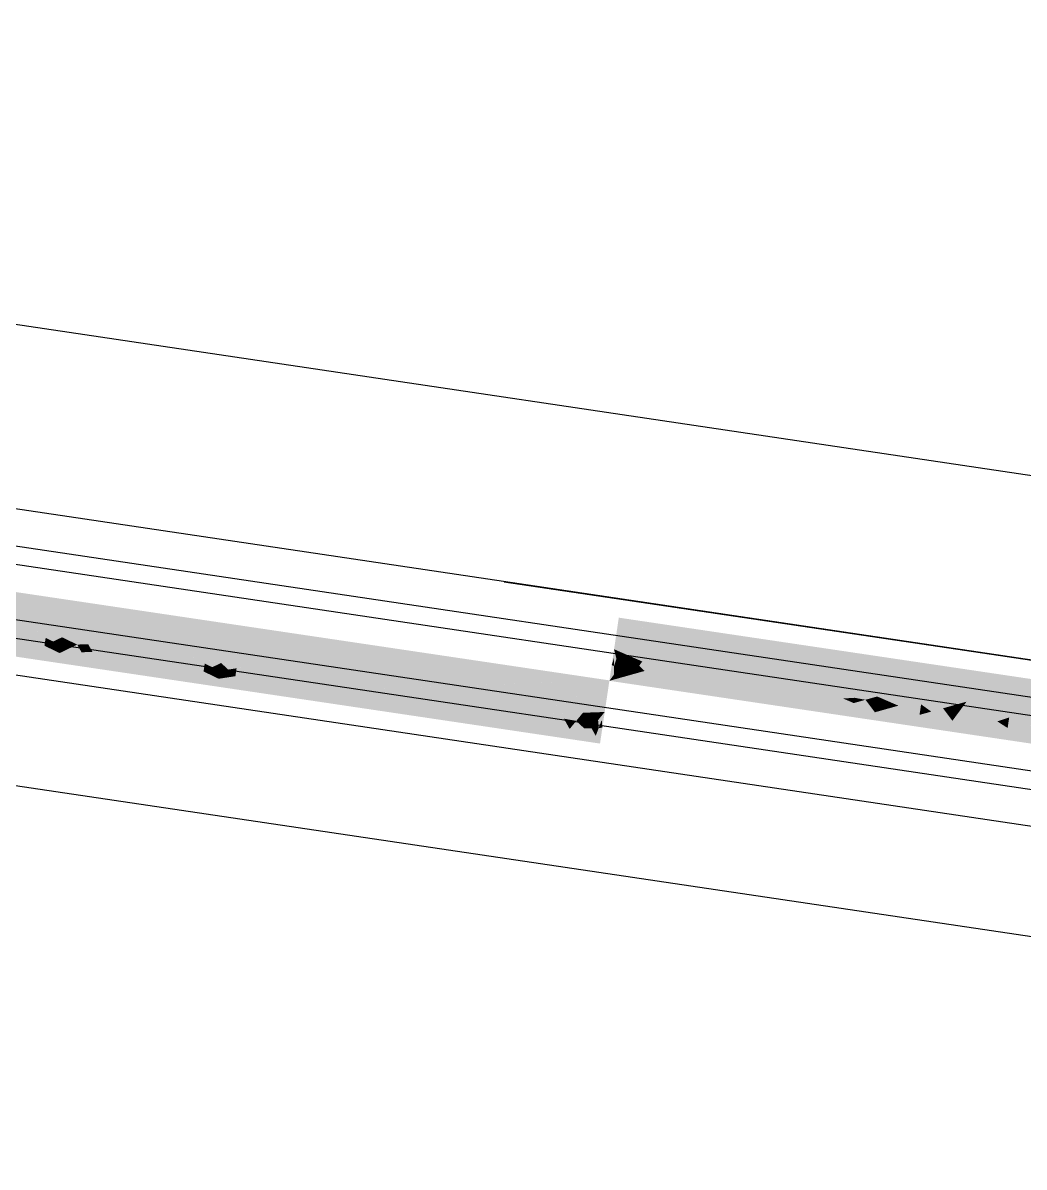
# Model space of a CAD drawing. Header units: millimetres. Extents: x 338 to 506, y 179 to 335.
# Drawn here: x 445.928 to 446.477, y 210.212 to 210.839 of the extents above; entities that cross this region are included whole.
import ezdxf

# ---------------------------------------------------------------- set-up
doc = ezdxf.new("R2010")
doc.units = ezdxf.units.MM
doc.linetypes.add('CENTER', pattern=[2, 1.25, -0.25, 0.25, -0.25])
doc.linetypes.add('DASHED2', pattern=[0.375, 0.25, -0.125])
for name, color, linetype in [('EJES_DE_COLUMNA', 255, 'DASHED2'), ('MUROS', 32, 'Continuous'), ('REJAS', 151, 'Continuous')]:
    doc.layers.add(name, color=color, linetype=linetype)

# ---------------------------------------------------------------- blocks, each defined once
blk = doc.blocks.new('*U140')
at = {"layer": 'REJAS', "color": 18, "linetype": 'Continuous', "extrusion": (0, 0, -1)}
for points in [[(-2929.00145, 1925.03393), (-2928.9927, 1924.89275), (-2928.9927, 1925.17511)], [(-2929.0102, 1924.89275), (-2929.00145, 1925.03393), (-2929.0277, 1925.17511)], [(-2929.0102, 1924.89275), (-2929.0277, 1925.17511), (-2929.0277, 1924.61039)], [(-2929.00364, 1924.92804), (-2928.9927, 1924.89275), (-2928.99707, 1924.96334)], [(-2929.00364, 1924.92804), (-2929.00582, 1924.96334), (-2929.0102, 1924.89275)], [(-2929.002, 1924.93687), (-2929.00327, 1924.94569), (-2929.00364, 1924.92804)], [(-2929.00364, 1924.92804), (-2929.00327, 1924.94569), (-2929.00473, 1924.94569)], [(-2929.00528, 1924.91922), (-2929.0009, 1924.91922), (-2929.00364, 1924.92804)], [(-2928.99817, 1924.9104), (-2928.99954, 1924.91481), (-2929.002, 1924.91334)], [(-2929.002, 1924.91334), (-2928.99954, 1924.91481), (-2929.0009, 1924.91922)], [(-2929.0009, 1924.91922), (-2929.00528, 1924.91922), (-2929.00391, 1924.91481)], [(-2929.0009, 1924.91922), (-2929.00391, 1924.91481), (-2929.002, 1924.91334)], [(-2929.00391, 1924.91481), (-2929.00692, 1924.9104), (-2929.002, 1924.91334)], [(-2929.00391, 1924.91481), (-2929.00528, 1924.91922), (-2929.00692, 1924.9104)], [(-2928.99817, 1924.9104), (-2929.00036, 1924.89863), (-2928.99543, 1924.90157)], [(-2929.00254, 1924.9104), (-2928.99817, 1924.9104), (-2929.002, 1924.91334)], [(-2928.99817, 1924.9104), (-2929.00309, 1924.90745), (-2929.00118, 1924.90598)], [(-2929.00309, 1924.90745), (-2928.99817, 1924.9104), (-2929.00254, 1924.9104)], [(-2929.00036, 1924.89863), (-2928.99817, 1924.9104), (-2929.00418, 1924.90157)], [(-2929.00692, 1924.9104), (-2929.00254, 1924.9104), (-2929.002, 1924.91334)], [(-2929.00692, 1924.9104), (-2929.00309, 1924.90745), (-2929.00254, 1924.9104)], [(-2929.00555, 1924.90598), (-2929.00309, 1924.90745), (-2929.00692, 1924.9104)], [(-2929.00418, 1924.90157), (-2929.00692, 1924.9104), (-2929.0102, 1924.89275)], [(-2929.00118, 1924.90598), (-2929.00309, 1924.90745), (-2929.00418, 1924.90157)], [(-2929.00418, 1924.90157), (-2929.00309, 1924.90745), (-2929.00555, 1924.90598)], [(-2928.99543, 1924.90157), (-2929.00036, 1924.89863), (-2928.9927, 1924.89275)], [(-2928.9927, 1924.89275), (-2929.00036, 1924.89863), (-2929.00145, 1924.89275)], [(-2929.00528, 1924.89569), (-2929.00036, 1924.89863), (-2929.00418, 1924.90157)], [(-2929.00528, 1924.89569), (-2929.00145, 1924.89275), (-2929.00036, 1924.89863)], [(-2929.0102, 1924.89275), (-2929.00145, 1924.89275), (-2929.00528, 1924.89569)], [(-2929.00528, 1924.89569), (-2929.00418, 1924.90157), (-2929.0102, 1924.89275)], [(-2928.99926, 1924.85745), (-2928.9927, 1924.89275), (-2929.00473, 1924.8751)], [(-2929.00145, 1924.89275), (-2929.00254, 1924.88687), (-2928.9927, 1924.89275)], [(-2928.9927, 1924.89275), (-2929.00254, 1924.88687), (-2928.99872, 1924.88392)], [(-2928.99926, 1924.85745), (-2928.99707, 1924.82216), (-2928.9927, 1924.89275)], [(-2929.00145, 1924.75157), (-2928.9927, 1924.61039), (-2928.9927, 1924.89275)], [(-2929.0102, 1924.89275), (-2929.0277, 1924.61039), (-2929.00145, 1924.75157)], [(-2929.0102, 1924.89275), (-2929.00254, 1924.88687), (-2929.00145, 1924.89275)], [(-2929.00747, 1924.88392), (-2929.00254, 1924.88687), (-2929.0102, 1924.89275)], [(-2929.00473, 1924.8751), (-2929.0102, 1924.89275), (-2929.0051, 1924.85745)], [(-2929.0102, 1924.89275), (-2929.00801, 1924.85745), (-2929.0051, 1924.85745)], [(-2929.00254, 1924.88687), (-2929.00473, 1924.8751), (-2928.99872, 1924.88392)], [(-2929.00473, 1924.8751), (-2929.00254, 1924.88687), (-2929.00747, 1924.88392)], [(-2929.002, 1924.86628), (-2929.00473, 1924.8751), (-2929.0051, 1924.85745)], [(-2928.99926, 1924.85745), (-2929.002, 1924.86628), (-2929.0051, 1924.85745)], [(-2929.00254, 1924.8398), (-2928.99707, 1924.82216), (-2928.99926, 1924.85745)], [(-2929.00254, 1924.8398), (-2928.99926, 1924.85745), (-2929.0051, 1924.85745)], [(-2929.00582, 1924.82216), (-2929.00254, 1924.8398), (-2929.0051, 1924.85745)], [(-2929.0051, 1924.85745), (-2929.00801, 1924.85745), (-2929.00582, 1924.82216)], [(-2929.00418, 1924.83098), (-2928.99981, 1924.83098), (-2929.00254, 1924.8398)], [(-2929.0009, 1924.8251), (-2928.99844, 1924.82657), (-2928.99981, 1924.83098)], [(-2928.99981, 1924.83098), (-2929.00418, 1924.83098), (-2929.00282, 1924.82657)], [(-2928.99981, 1924.83098), (-2929.00282, 1924.82657), (-2929.0009, 1924.8251)], [(-2929.00282, 1924.82657), (-2929.00418, 1924.83098), (-2929.00582, 1924.82216)], [(-2928.99707, 1924.82216), (-2928.99844, 1924.82657), (-2929.0009, 1924.8251)], [(-2929.00145, 1924.82216), (-2928.99707, 1924.82216), (-2929.0009, 1924.8251)], [(-2928.99844, 1924.81775), (-2928.99707, 1924.82216), (-2929.0009, 1924.81922)], [(-2928.99707, 1924.82216), (-2929.00145, 1924.82216), (-2929.0009, 1924.81922)], [(-2929.00254, 1924.80451), (-2928.99926, 1924.78686), (-2928.99707, 1924.82216)], [(-2929.00336, 1924.82363), (-2929.0009, 1924.8251), (-2929.00282, 1924.82657)], [(-2929.00336, 1924.82363), (-2929.00145, 1924.82216), (-2929.0009, 1924.8251)], [(-2929.00336, 1924.82069), (-2929.0009, 1924.81922), (-2929.00145, 1924.82216)], [(-2929.00336, 1924.82069), (-2929.00282, 1924.81775), (-2929.0009, 1924.81922)], [(-2929.00336, 1924.82363), (-2929.00582, 1924.82216), (-2929.00145, 1924.82216)], [(-2929.00582, 1924.82216), (-2929.00336, 1924.82069), (-2929.00145, 1924.82216)], [(-2929.00254, 1924.80451), (-2929.00582, 1924.82216), (-2929.00364, 1924.78686)], [(-2929.00582, 1924.82216), (-2929.00336, 1924.82363), (-2929.00282, 1924.82657)], [(-2929.00282, 1924.81775), (-2929.00582, 1924.82216), (-2929.00418, 1924.81333)], [(-2929.00336, 1924.82069), (-2929.00582, 1924.82216), (-2929.00282, 1924.81775)], [(-2928.99981, 1924.81333), (-2928.99844, 1924.81775), (-2929.0009, 1924.81922)], [(-2929.0009, 1924.81922), (-2929.00282, 1924.81775), (-2928.99981, 1924.81333)], [(-2928.99981, 1924.81333), (-2929.00282, 1924.81775), (-2929.00418, 1924.81333)], [(-2929.00418, 1924.81333), (-2929.00254, 1924.80451), (-2928.99981, 1924.81333)], [(-2928.99926, 1924.78686), (-2929.00254, 1924.80451), (-2929.00364, 1924.78686)], [(-2929.00364, 1924.78686), (-2929.00145, 1924.75157), (-2928.99926, 1924.78686)], [(-2929.00145, 1924.75157), (-2929.00291, 1924.68098), (-2928.99707, 1924.68098)], [(-2929.00801, 1924.71627), (-2929.00291, 1924.68098), (-2929.00145, 1924.75157)], [(-2929.01457, 1924.68098), (-2929.00291, 1924.68098), (-2929.00801, 1924.71627)], [(-2928.99707, 1924.68098), (-2929.00291, 1924.68098), (-2928.9927, 1924.61039)], [(-2928.9927, 1924.61039), (-2929.00291, 1924.68098), (-2929.00364, 1924.64568)], [(-2929.00291, 1924.68098), (-2929.01457, 1924.68098), (-2929.00364, 1924.64568)], [(-2929.01457, 1924.68098), (-2929.0277, 1924.61039), (-2929.00364, 1924.64568)], [(-2929.00364, 1924.64568), (-2929.00327, 1924.63196), (-2929.0009, 1924.63686)], [(-2929.00327, 1924.63196), (-2929.00364, 1924.64568), (-2929.00582, 1924.63392)], [(-2929.00801, 1924.62215), (-2929.00364, 1924.64568), (-2929.01567, 1924.62803)], [(-2929.0009, 1924.63686), (-2929.00327, 1924.63196), (-2928.99817, 1924.62803)], [(-2929.00801, 1924.62215), (-2929.00327, 1924.63196), (-2929.00582, 1924.63392)], [(-2928.99817, 1924.62803), (-2928.99963, 1924.62019), (-2928.99543, 1924.61921)], [(-2928.99817, 1924.62803), (-2929.00327, 1924.63196), (-2929.00309, 1924.62509)], [(-2928.99963, 1924.62019), (-2928.99817, 1924.62803), (-2929.00309, 1924.62509)], [(-2929.00309, 1924.62509), (-2929.00327, 1924.63196), (-2929.00801, 1924.62215)], [(-2929.0277, 1924.61039), (-2929.00801, 1924.62215), (-2929.01567, 1924.62803)], [(-2928.99543, 1924.61921), (-2928.99963, 1924.62019), (-2928.9927, 1924.61039)], [(-2928.9927, 1924.61039), (-2928.99963, 1924.62019), (-2929.00036, 1924.61627)], [(-2929.00136, 1924.62264), (-2929.00358, 1924.62248), (-2928.99963, 1924.62019)], [(-2928.99963, 1924.62019), (-2929.00358, 1924.62248), (-2929.00382, 1924.62117)], [(-2929.00382, 1924.62117), (-2929.00418, 1924.61921), (-2928.99963, 1924.62019)], [(-2929.00036, 1924.61627), (-2928.99963, 1924.62019), (-2929.00418, 1924.61921)], [(-2929.00309, 1924.62509), (-2929.00358, 1924.62248), (-2929.00136, 1924.62264)], [(-2929.00555, 1924.62362), (-2929.00358, 1924.62248), (-2929.00309, 1924.62509)], [(-2929.00801, 1924.62215), (-2929.00358, 1924.62248), (-2929.00555, 1924.62362)], [(-2929.00358, 1924.62248), (-2929.00801, 1924.62215), (-2929.00382, 1924.62117)], [(-2929.00801, 1924.62215), (-2929.00418, 1924.61921), (-2929.00382, 1924.62117)], [(-2929.00801, 1924.62215), (-2929.00619, 1924.61627), (-2929.00418, 1924.61921)], [(-2929.00911, 1924.61627), (-2929.00619, 1924.61627), (-2929.00801, 1924.62215)], [(-2929.0102, 1924.61039), (-2929.00801, 1924.62215), (-2929.0277, 1924.61039)], [(-2929.00036, 1924.61627), (-2929.00109, 1924.61235), (-2928.99653, 1924.61333)], [(-2929.00227, 1924.61774), (-2929.00358, 1924.61725), (-2929.00036, 1924.61627)], [(-2929.00036, 1924.61627), (-2929.00358, 1924.61725), (-2929.00327, 1924.61627)], [(-2929.00036, 1924.61627), (-2929.00312, 1924.61578), (-2929.00159, 1924.61553)], [(-2929.00312, 1924.61578), (-2929.00036, 1924.61627), (-2929.00327, 1924.61627)], [(-2929.00109, 1924.61235), (-2929.00036, 1924.61627), (-2929.00528, 1924.61333)], [(-2929.00159, 1924.61553), (-2929.00312, 1924.61578), (-2929.00282, 1924.6148)], [(-2929.00418, 1924.61921), (-2929.00358, 1924.61725), (-2929.00227, 1924.61774)], [(-2929.00282, 1924.6148), (-2929.00619, 1924.61627), (-2929.00528, 1924.61333)], [(-2929.00282, 1924.6148), (-2929.00312, 1924.61578), (-2929.0045, 1924.61553)], [(-2929.0045, 1924.61553), (-2929.00312, 1924.61578), (-2929.00619, 1924.61627)], [(-2929.00619, 1924.61627), (-2929.00312, 1924.61578), (-2929.00327, 1924.61627)], [(-2929.00358, 1924.61725), (-2929.00619, 1924.61627), (-2929.00327, 1924.61627)], [(-2929.00519, 1924.61774), (-2929.00358, 1924.61725), (-2929.00418, 1924.61921)], [(-2929.00619, 1924.61627), (-2929.00358, 1924.61725), (-2929.00519, 1924.61774)], [(-2929.00528, 1924.61333), (-2929.00619, 1924.61627), (-2929.0102, 1924.61039)], [(-2929.0102, 1924.61039), (-2929.00619, 1924.61627), (-2929.00911, 1924.61627)], [(-2928.99653, 1924.61333), (-2929.00109, 1924.61235), (-2928.9927, 1924.61039)], [(-2928.9927, 1924.61039), (-2929.00109, 1924.61235), (-2929.00145, 1924.61039)], [(-2929.0102, 1924.61039), (-2929.00109, 1924.61235), (-2929.00528, 1924.61333)], [(-2929.00564, 1924.61137), (-2929.00145, 1924.61039), (-2929.00109, 1924.61235)], [(-2929.0102, 1924.61039), (-2929.00145, 1924.61039), (-2929.00564, 1924.61137)]]:
    blk.add_solid(points, dxfattribs=at)
blk = doc.blocks.new('*U141')
at = {"layer": 'REJAS', "color": 18, "linetype": 'Continuous', "extrusion": (0, 0, -1)}
for points in [[(-2929.03621, 1924.51282), (-2929.02746, 1924.41525), (-2929.02746, 1924.61039)], [(-2929.03019, 1924.60429), (-2929.02746, 1924.61039), (-2929.03438, 1924.60361)], [(-2929.02746, 1924.61039), (-2929.03511, 1924.60632), (-2929.03438, 1924.60361)], [(-2929.03129, 1924.60835), (-2929.02746, 1924.61039), (-2929.03584, 1924.60903)], [(-2929.02746, 1924.61039), (-2929.03621, 1924.61039), (-2929.03584, 1924.60903)], [(-2929.03183, 1924.5616), (-2929.02746, 1924.61039), (-2929.03767, 1924.5616)], [(-2929.02746, 1924.61039), (-2929.0384, 1924.58599), (-2929.03767, 1924.5616)], [(-2929.03511, 1924.60632), (-2929.03129, 1924.60835), (-2929.03584, 1924.60903)], [(-2929.03584, 1924.60903), (-2929.04004, 1924.60835), (-2929.03511, 1924.60632)], [(-2929.0404, 1924.60971), (-2929.03584, 1924.60903), (-2929.03621, 1924.61039)], [(-2929.04496, 1924.61039), (-2929.04004, 1924.60835), (-2929.03584, 1924.60903)], [(-2929.04496, 1924.41525), (-2929.03621, 1924.51282), (-2929.06246, 1924.61039)], [(-2929.04496, 1924.61039), (-2929.0404, 1924.60971), (-2929.03621, 1924.61039)], [(-2929.03634, 1924.60683), (-2929.03758, 1924.60734), (-2929.03788, 1924.60666)], [(-2929.03758, 1924.60734), (-2929.04004, 1924.60835), (-2929.04095, 1924.60632)], [(-2929.03758, 1924.60734), (-2929.03926, 1924.60683), (-2929.03788, 1924.60666)], [(-2929.04933, 1924.5616), (-2929.0384, 1924.58599), (-2929.06246, 1924.61039)], [(-2929.04004, 1924.60835), (-2929.04496, 1924.61039), (-2929.04095, 1924.60632)], [(-2929.04496, 1924.61039), (-2929.04386, 1924.60632), (-2929.04095, 1924.60632)], [(-2929.04496, 1924.61039), (-2929.06246, 1924.61039), (-2929.04277, 1924.60226)], [(-2929.06246, 1924.61039), (-2929.05043, 1924.59819), (-2929.04277, 1924.60226)], [(-2929.04496, 1924.41525), (-2929.06246, 1924.61039), (-2929.06246, 1924.22011)], [(-2929.03293, 1924.59819), (-2929.03019, 1924.60429), (-2929.03438, 1924.60361)], [(-2929.03438, 1924.60361), (-2929.03785, 1924.60022), (-2929.03293, 1924.59819)], [(-2929.03511, 1924.60632), (-2929.03894, 1924.60429), (-2929.03438, 1924.60361)], [(-2929.03858, 1924.60293), (-2929.03438, 1924.60361), (-2929.03894, 1924.60429)], [(-2929.03612, 1924.60192), (-2929.03438, 1924.60361), (-2929.03833, 1924.60203)], [(-2929.03438, 1924.60361), (-2929.03858, 1924.60293), (-2929.03833, 1924.60203)], [(-2929.03511, 1924.60632), (-2929.03634, 1924.60683), (-2929.03788, 1924.60666)], [(-2929.03788, 1924.60666), (-2929.03803, 1924.60632), (-2929.03511, 1924.60632)], [(-2929.03703, 1924.6053), (-2929.03511, 1924.60632), (-2929.03833, 1924.60564)], [(-2929.03511, 1924.60632), (-2929.03803, 1924.60632), (-2929.03833, 1924.60564)], [(-2929.03785, 1924.60022), (-2929.03612, 1924.60192), (-2929.03833, 1924.60203)], [(-2929.03894, 1924.60429), (-2929.03703, 1924.6053), (-2929.03833, 1924.60564)], [(-2929.03785, 1924.60022), (-2929.04277, 1924.60226), (-2929.03803, 1924.59548)], [(-2929.04031, 1924.60124), (-2929.03785, 1924.60022), (-2929.03833, 1924.60203)], [(-2929.03926, 1924.60683), (-2929.04095, 1924.60632), (-2929.03788, 1924.60666)], [(-2929.04095, 1924.60632), (-2929.03803, 1924.60632), (-2929.03788, 1924.60666)], [(-2929.03833, 1924.60564), (-2929.03803, 1924.60632), (-2929.04095, 1924.60632)], [(-2929.04277, 1924.60226), (-2929.04058, 1924.59412), (-2929.03803, 1924.59548)], [(-2929.04095, 1924.60632), (-2929.03994, 1924.6053), (-2929.03833, 1924.60564)], [(-2929.03994, 1924.6053), (-2929.03894, 1924.60429), (-2929.03833, 1924.60564)], [(-2929.03833, 1924.60203), (-2929.03858, 1924.60293), (-2929.04277, 1924.60226)], [(-2929.04277, 1924.60226), (-2929.04031, 1924.60124), (-2929.03833, 1924.60203)], [(-2929.04277, 1924.60226), (-2929.05043, 1924.59819), (-2929.0384, 1924.58599)], [(-2929.04277, 1924.60226), (-2929.03858, 1924.60293), (-2929.03894, 1924.60429)], [(-2929.04277, 1924.60226), (-2929.03894, 1924.60429), (-2929.04095, 1924.60632)], [(-2929.04386, 1924.60632), (-2929.04277, 1924.60226), (-2929.04095, 1924.60632)], [(-2929.03293, 1924.59819), (-2929.03785, 1924.60022), (-2929.03803, 1924.59548)], [(-2929.03566, 1924.59209), (-2929.03293, 1924.59819), (-2929.03803, 1924.59548)], [(-2929.0384, 1924.58599), (-2929.03566, 1924.59209), (-2929.03803, 1924.59548)], [(-2929.03803, 1924.59548), (-2929.04058, 1924.59412), (-2929.0384, 1924.58599)], [(-2929.03767, 1924.5616), (-2929.0384, 1924.58599), (-2929.04933, 1924.5616)], [(-2929.03621, 1924.51282), (-2929.03183, 1924.5616), (-2929.03767, 1924.5616)], [(-2929.04277, 1924.53721), (-2929.03621, 1924.51282), (-2929.03767, 1924.5616)], [(-2929.04933, 1924.5616), (-2929.04277, 1924.53721), (-2929.03767, 1924.5616)], [(-2929.0384, 1924.48842), (-2929.03183, 1924.46403), (-2929.03621, 1924.51282)], [(-2929.0384, 1924.48842), (-2929.03803, 1924.47623), (-2929.03675, 1924.48233)], [(-2929.03803, 1924.47623), (-2929.0384, 1924.48842), (-2929.03949, 1924.47623)], [(-2929.03675, 1924.48233), (-2929.03803, 1924.47623), (-2929.03511, 1924.47623)], [(-2929.03785, 1924.47013), (-2929.03183, 1924.46403), (-2929.03511, 1924.47623)], [(-2929.03511, 1924.47623), (-2929.03803, 1924.47623), (-2929.03785, 1924.47013)], [(-2929.03785, 1924.47013), (-2929.03803, 1924.47623), (-2929.04058, 1924.46403)], [(-2929.04058, 1924.46403), (-2929.03803, 1924.47623), (-2929.03949, 1924.47623)], [(-2929.03785, 1924.47013), (-2929.03675, 1924.46607), (-2929.03484, 1924.46708)], [(-2929.03675, 1924.46607), (-2929.03785, 1924.47013), (-2929.03922, 1924.46708)], [(-2929.03402, 1924.43964), (-2929.02746, 1924.41525), (-2929.03183, 1924.46403)], [(-2929.03484, 1924.46708), (-2929.03675, 1924.46607), (-2929.03183, 1924.46403)], [(-2929.03183, 1924.46403), (-2929.03675, 1924.46607), (-2929.03621, 1924.46403)], [(-2929.03621, 1924.46403), (-2929.03566, 1924.462), (-2929.03183, 1924.46403)], [(-2929.03183, 1924.46403), (-2929.03566, 1924.462), (-2929.0332, 1924.46098)], [(-2929.0373, 1924.45184), (-2929.03402, 1924.43964), (-2929.03183, 1924.46403)], [(-2929.03812, 1924.46302), (-2929.03566, 1924.462), (-2929.03621, 1924.46403)], [(-2929.03812, 1924.46302), (-2929.03758, 1924.46098), (-2929.03566, 1924.462)], [(-2929.03621, 1924.46403), (-2929.03675, 1924.46607), (-2929.04058, 1924.46403)], [(-2929.03812, 1924.46302), (-2929.03621, 1924.46403), (-2929.04058, 1924.46403)], [(-2929.04058, 1924.46403), (-2929.03675, 1924.46607), (-2929.03922, 1924.46708)], [(-2929.04058, 1924.46403), (-2929.03985, 1924.43964), (-2929.0373, 1924.45184)], [(-2929.03758, 1924.46098), (-2929.04058, 1924.46403), (-2929.03748, 1924.45793)], [(-2929.04058, 1924.46403), (-2929.03894, 1924.45793), (-2929.03748, 1924.45793)], [(-2929.04058, 1924.46403), (-2929.03758, 1924.46098), (-2929.03812, 1924.46302)], [(-2929.03985, 1924.43964), (-2929.04058, 1924.46403), (-2929.04277, 1924.43964)], [(-2929.03566, 1924.462), (-2929.03457, 1924.45793), (-2929.0332, 1924.46098)], [(-2929.03457, 1924.45793), (-2929.03566, 1924.462), (-2929.03758, 1924.46098)], [(-2929.03457, 1924.45793), (-2929.03758, 1924.46098), (-2929.03748, 1924.45793)], [(-2929.03593, 1924.45489), (-2929.03457, 1924.45793), (-2929.03748, 1924.45793)], [(-2929.0373, 1924.45184), (-2929.03593, 1924.45489), (-2929.03748, 1924.45793)], [(-2929.03748, 1924.45793), (-2929.03894, 1924.45793), (-2929.0373, 1924.45184)], [(-2929.0373, 1924.45184), (-2929.03985, 1924.43964), (-2929.03402, 1924.43964)], [(-2929.03949, 1924.42744), (-2929.02746, 1924.41525), (-2929.03402, 1924.43964)], [(-2929.03402, 1924.43964), (-2929.03985, 1924.43964), (-2929.03675, 1924.43354)], [(-2929.03675, 1924.43354), (-2929.03985, 1924.43964), (-2929.03949, 1924.42744)], [(-2929.03949, 1924.42744), (-2929.03985, 1924.43964), (-2929.04496, 1924.41525)], [(-2929.04496, 1924.41525), (-2929.03985, 1924.43964), (-2929.04277, 1924.43964)], [(-2929.03949, 1924.42744), (-2929.0373, 1924.41931), (-2929.03347, 1924.42135)], [(-2929.0373, 1924.41931), (-2929.03949, 1924.42744), (-2929.04222, 1924.42135)], [(-2929.03347, 1924.42135), (-2929.0373, 1924.41931), (-2929.02746, 1924.41525)], [(-2929.02746, 1924.41525), (-2929.0373, 1924.41931), (-2929.03621, 1924.41525)], [(-2929.03621, 1924.41525), (-2929.0373, 1924.41931), (-2929.04496, 1924.41525)], [(-2929.04496, 1924.41525), (-2929.0373, 1924.41931), (-2929.04222, 1924.42135)], [(-2929.03402, 1924.39086), (-2929.02746, 1924.41525), (-2929.03949, 1924.40305)], [(-2929.03621, 1924.41525), (-2929.0373, 1924.41118), (-2929.02746, 1924.41525)], [(-2929.02746, 1924.41525), (-2929.0373, 1924.41118), (-2929.03347, 1924.40915)], [(-2929.03402, 1924.39086), (-2929.03183, 1924.36646), (-2929.02746, 1924.41525)], [(-2929.03621, 1924.31768), (-2929.02746, 1924.22011), (-2929.02746, 1924.41525)], [(-2929.04496, 1924.41525), (-2929.06246, 1924.22011), (-2929.03621, 1924.31768)], [(-2929.04496, 1924.41525), (-2929.0373, 1924.41118), (-2929.03621, 1924.41525)], [(-2929.04222, 1924.40915), (-2929.0373, 1924.41118), (-2929.04496, 1924.41525)], [(-2929.03949, 1924.40305), (-2929.04496, 1924.41525), (-2929.03985, 1924.39086)], [(-2929.04496, 1924.41525), (-2929.04277, 1924.39086), (-2929.03985, 1924.39086)], [(-2929.0373, 1924.41118), (-2929.03949, 1924.40305), (-2929.03347, 1924.40915)], [(-2929.03949, 1924.40305), (-2929.0373, 1924.41118), (-2929.04222, 1924.40915)], [(-2929.03675, 1924.39695), (-2929.03949, 1924.40305), (-2929.03985, 1924.39086)], [(-2929.03402, 1924.39086), (-2929.03675, 1924.39695), (-2929.03985, 1924.39086)], [(-2929.0373, 1924.37866), (-2929.03183, 1924.36646), (-2929.03402, 1924.39086)], [(-2929.0373, 1924.37866), (-2929.03402, 1924.39086), (-2929.03985, 1924.39086)], [(-2929.04058, 1924.36646), (-2929.0373, 1924.37866), (-2929.03985, 1924.39086)], [(-2929.03985, 1924.39086), (-2929.04277, 1924.39086), (-2929.04058, 1924.36646)]]:
    blk.add_solid(points, dxfattribs=at)
blk = doc.blocks.new('LATERAL_IZQUIERDA')
at = {"color": 32}
blk.add_line((2929.0727, 1924.67534), (2929.0727, 1923.64534), dxfattribs=at)
at = {"layer": 'REJAS', "color": 30}
blk.add_line((2928.9227, 1923.64534), (2928.9227, 1929.25534), dxfattribs=at)
at = {"layer": 'REJAS', "color": 18}
for p, q in [((2928.9827, 1925.50014), (2928.9827, 1923.64754)), ((2929.0727, 1923.64754), (2929.0727, 1925.50014)), ((2929.0427, 1925.47889), (2929.0427, 1923.66879)), ((2929.0527, 1925.47889), (2929.0527, 1923.66879)), ((2929.0027, 1925.45389), (2929.0027, 1923.66879)), ((2929.0127, 1925.45389), (2929.0127, 1923.66879)), ((2929.0727, 1924.44889), (2929.0727, 1924.49889))]:
    blk.add_line(p, q, dxfattribs=at)
at = {"layer": 'REJAS', "color": 18, "linetype": 'Continuous'}
for name in ['*U140', '*U141']:
    blk.add_blockref(name, (0, 0), dxfattribs=at)
blk = doc.blocks.new('EJES_ESTRUCTURALES')
at = {"layer": 'EJES_DE_COLUMNA', "color": 9, "linetype": 'CENTER'}
blk.add_line((667.62768, 131.2663), (667.62768, 199.7363), dxfattribs=at)
blk = doc.blocks.new('A$C7152A42C')
at = {"color": 4}
blk.add_blockref('LATERAL_IZQUIERDA', (-2892.7659, -1880.28762), dxfattribs=at)
at = {"layer": 'EJES_DE_COLUMNA'}
blk.add_blockref('EJES_ESTRUCTURALES', (-631.22088, -95.28525), dxfattribs=at)

msp = doc.modelspace()

# ---------------------------------------------------------------- block references
at = {"layer": 'MUROS', "color": 32, "rotation": 81.53046525965426}
msp.add_blockref('A$C7152A42C', (484.74824, 168.08442), dxfattribs=at)

doc.saveas('drawing.dxf')
